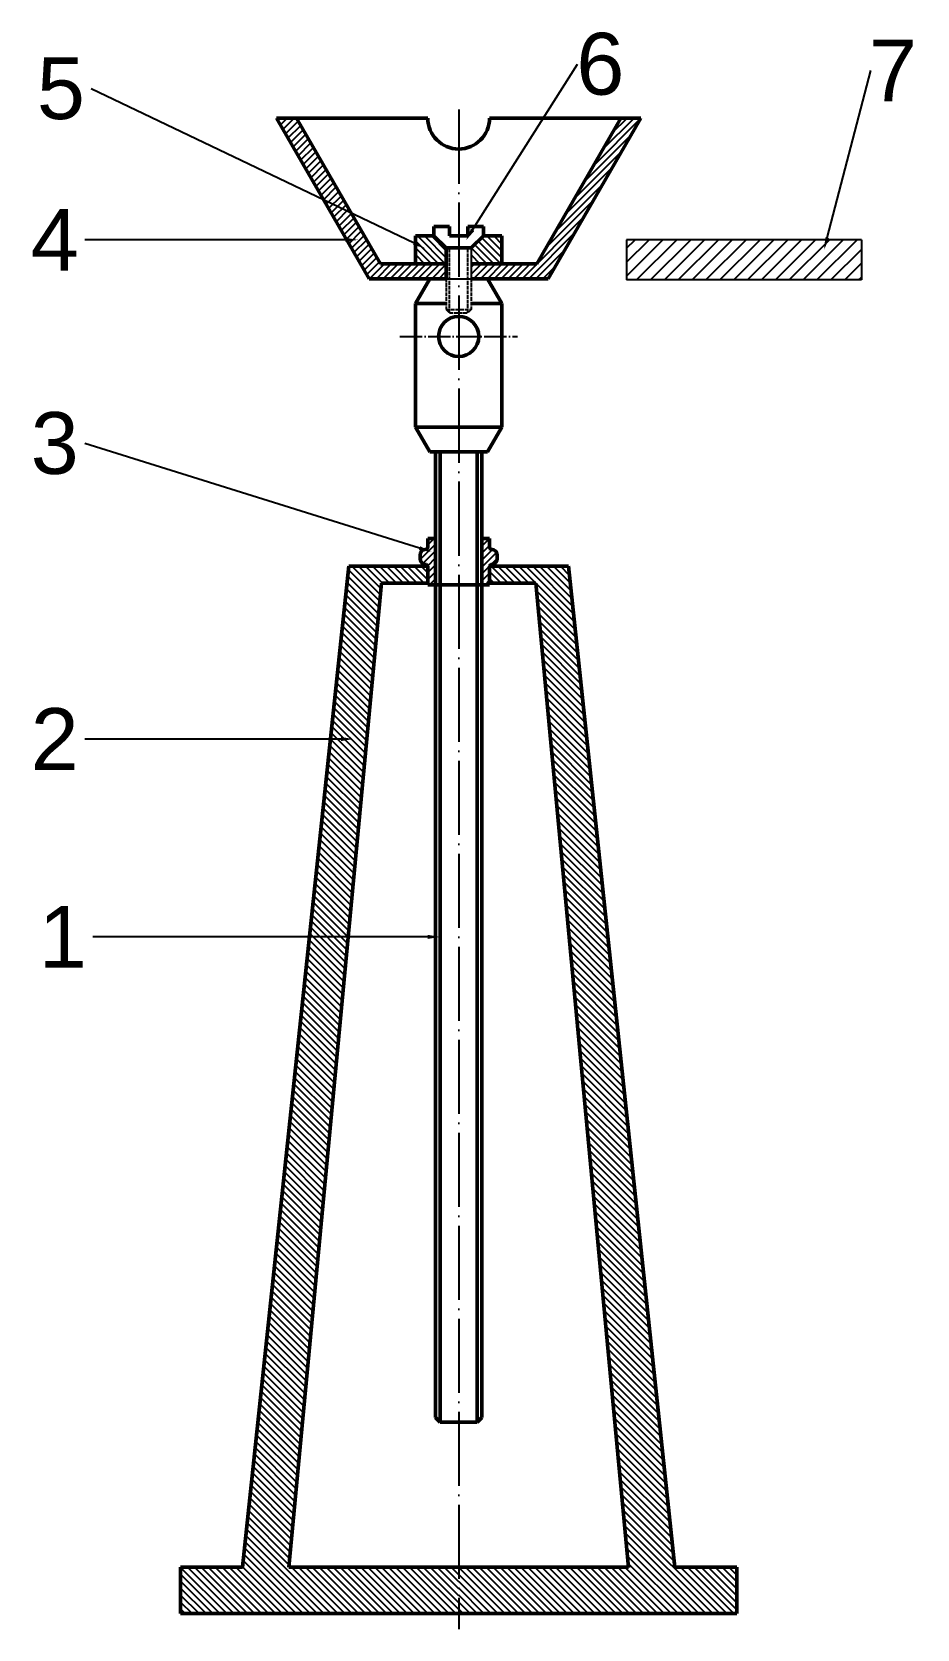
# Model space of a CAD drawing. Header units: millimetres. Extents: x 1170 to 8864, y 892 to 4301.
# Drawn here: x 1170 to 1457, y 3664 to 4181 of the extents above; entities that cross this region are included whole.
import ezdxf
from ezdxf import colors
from ezdxf.entities.mleader import LeaderData, LeaderLine
from ezdxf.math import Vec2, Vec3

# ---------------------------------------------------------------- set-up
doc = ezdxf.new("R2010")
doc.units = ezdxf.units.MM
doc.linetypes.add('ACAD_ISO02W100', pattern=[15, 12, -3])
doc.linetypes.add('ACAD_ISO04W100', pattern=[30, 24, -3, 0, -3])
doc.styles.get("Standard").update_dxf_attribs({"font": 'arial.ttf'})
pattern_1 = [(45, (-2184.7169, 2928.6473), (-1.122532, 1.122532), [])]
pattern_2 = [(135, (-2184.7169, 2931.3984), (-1.122532, -1.122532), [])]

msp = doc.modelspace()

# ---------------------------------------------------------------- hatches: boundary and pattern name
h = msp.add_hatch()
h.set_pattern_fill('ANSI31', color=256, scale=0.5)
h.set_pattern_definition(pattern_1)
h.paths.add_polyline_path([(1279.452, 4100.721), (1304.452, 4100.721), (1304.452, 4105.562), (1283.169, 4105.562), (1255.964, 4152.682), (1249.452, 4152.682)])
h = msp.add_hatch()
h.set_pattern_fill('ANSI31', color=256, scale=0.5)
h.set_pattern_definition(pattern_1)
h.paths.add_polyline_path([(1337.452, 4100.721), (1367.452, 4152.682), (1360.94, 4152.682), (1333.735, 4105.562), (1312.452, 4105.562), (1312.452, 4100.721)])
h = msp.add_hatch()
h.set_pattern_fill('ANSI31', color=256, scale=0.5, angle=90)
h.set_pattern_definition(pattern_2)
h.paths.add_polyline_path([(1304.452, 4105.562), (1304.452, 4110.721), (1300.452, 4114.562), (1294.452, 4114.562), (1294.452, 4105.562)])
h.paths.add_polyline_path([(1322.452, 4114.562), (1316.452, 4114.562), (1312.452, 4110.721), (1312.452, 4105.562), (1322.452, 4105.562)])
h = msp.add_hatch()
h.set_pattern_fill('ANSI31', color=256)
h.set_pattern_definition([(45, (-2144.3735, 2956.2038), (-2.245064, 2.245064), [])])
h.paths.add_polyline_path([(1438.795, 4113.329), (1362.796, 4113.329), (1362.796, 4106.829), (1438.795, 4106.829)])
h.paths.add_polyline_path([(1438.795, 4106.829), (1362.796, 4106.829), (1362.796, 4100.329), (1438.795, 4100.329)])
h = msp.add_hatch()
h.set_pattern_fill('ANSI31', color=256, scale=0.5)
h.set_pattern_definition([(45, (-2184.7169, 2931.3984), (-1.122532, 1.122532), [])])
h.paths.add_polyline_path([(1300.952, 4016.683), (1298.452, 4016.683), (1298.452, 4013.683, -0.4142136), (1297.952, 4013.183, 0.4142136), (1295.952, 4011.183), (1295.952, 4010.183, 0.4142136), (1297.952, 4008.183, -0.3912447), (1298.45, 4007.722), (1298.452, 4002.683), (1298.452, 4001.683), (1300.952, 4001.683)])
h.paths.add_polyline_path([(1318.952, 4013.183, -0.4142136), (1318.452, 4013.683), (1318.452, 4016.683), (1315.952, 4016.683), (1315.952, 4001.683), (1318.452, 4001.683), (1318.452, 4007.683, -0.4142136), (1318.952, 4008.183, 0.4142136), (1320.952, 4010.183), (1320.952, 4011.183, 0.4142136)])
h = msp.add_hatch()
h.set_pattern_fill('ANSI31', color=256, scale=0.5, angle=90)
h.set_pattern_definition([(135, (-2471.7826, 2930.9379), (-1.122532, -1.122532), [])])
h.paths.add_polyline_path([(1283.45, 4002.222), (1298.45, 4002.222), (1298.45, 4007.722), (1272.95, 4007.722), (1238.45, 3683.726), (1253.45, 3683.726)])
h.paths.add_polyline_path([(1253.45, 3683.726), (1238.45, 3683.726), (1218.45, 3683.726), (1218.45, 3668.726), (1233.45, 3668.726), (1308.45, 3668.726), (1308.45, 3683.726)])
h = msp.add_hatch()
h.set_pattern_fill('ANSI31', color=256, scale=0.5, angle=90)
h.set_pattern_definition(pattern_2)
h.paths.add_polyline_path([(1398.454, 3683.726), (1378.448, 3683.726), (1343.952, 4007.683), (1341.663, 4007.683), (1318.452, 4007.683), (1318.452, 4002.183), (1333.452, 4002.183), (1363.448, 3683.726), (1308.454, 3683.726), (1308.454, 3668.726), (1383.454, 3668.726), (1398.454, 3668.726)])

# ---------------------------------------------------------------- linework, layer by layer
at = {"linetype": 'ACAD_ISO04W100'}
msp.add_line((1308.452, 4155.433), (1308.454, 3663.726), dxfattribs=at)
at = {"lineweight": 50}
for p, q in [((1279.452, 4100.721), (1249.452, 4152.682)), ((1249.452, 4152.682), (1255.964, 4152.682)), ((1283.169, 4105.562), (1255.964, 4152.682)), ((1255.964, 4152.682), (1298.452, 4152.682)), ((1318.452, 4152.682), (1360.94, 4152.682)), ((1333.735, 4105.562), (1360.94, 4152.682)), ((1337.452, 4100.721), (1367.452, 4152.682)), ((1360.94, 4152.682), (1367.452, 4152.682)), ((1294.452, 4114.562), (1294.452, 4105.562)), ((1294.452, 4114.562), (1300.452, 4114.562)), ((1300.452, 4114.562), (1300.452, 4117.562)), ((1300.452, 4117.562), (1305.452, 4117.562)), ((1304.452, 4110.721), (1300.452, 4114.562)), ((1305.452, 4117.562), (1305.452, 4114.562)), ((1305.452, 4114.562), (1308.452, 4114.562)), ((1308.452, 4114.562), (1311.452, 4114.562)), ((1311.452, 4114.562), (1311.452, 4117.562)), ((1311.452, 4117.562), (1316.452, 4117.562)), ((1312.452, 4110.721), (1316.452, 4114.562)), ((1316.452, 4117.562), (1316.452, 4114.562)), ((1322.452, 4114.562), (1316.452, 4114.562)), ((1322.452, 4105.562), (1322.452, 4114.562)), ((1308.452, 4110.721), (1304.452, 4110.721)), ((1304.452, 4110.721), (1304.452, 4100.721)), ((1308.452, 4110.721), (1312.452, 4110.721)), ((1304.452, 4105.562), (1283.169, 4105.562)), ((1312.452, 4105.562), (1333.735, 4105.562)), ((1304.452, 4100.721), (1279.452, 4100.721)), ((1294.452, 4092.721), (1299.071, 4100.721)), ((1312.452, 4100.721), (1337.452, 4100.721)), ((1322.452, 4092.721), (1317.833, 4100.721)), ((1294.452, 4092.721), (1294.452, 4052.721)), ((1294.452, 4092.721), (1304.452, 4092.721)), ((1312.452, 4092.721), (1322.452, 4092.721)), ((1322.452, 4052.721), (1322.452, 4092.721)), ((1294.452, 4052.721), (1299.071, 4044.721)), ((1294.452, 4052.721), (1322.452, 4052.721)), ((1322.452, 4052.721), (1317.833, 4044.721)), ((1299.071, 4044.721), (1317.833, 4044.721)), ((1300.952, 4044.721), (1300.952, 3732.221)), ((1302.452, 4044.721), (1302.452, 3730.721)), ((1314.452, 4044.721), (1314.452, 3730.721)), ((1315.952, 4044.721), (1315.952, 3732.218)), ((1300.952, 4016.683), (1298.452, 4016.683)), ((1315.952, 4016.683), (1315.952, 4001.683)), ((1315.952, 4016.683), (1318.452, 4016.683)), ((1295.952, 4011.183), (1295.952, 4010.183)), ((1320.952, 4011.183), (1320.952, 4010.183)), ((1272.95, 4007.722), (1238.45, 3683.726)), ((1298.45, 4007.722), (1272.95, 4007.722)), ((1298.45, 4002.222), (1298.45, 4007.722)), ((1318.452, 4001.683), (1318.452, 4007.683)), ((1318.452, 4007.683), (1343.952, 4007.683)), ((1343.952, 4007.683), (1378.452, 3683.687)), ((1283.45, 4002.222), (1253.45, 3683.726)), ((1298.45, 4002.222), (1283.45, 4002.222)), ((1315.952, 4001.683), (1300.952, 4001.683)), ((1318.452, 4002.183), (1333.452, 4002.183)), ((1333.452, 4002.183), (1363.452, 3683.687)), ((1302.452, 3730.721), (1300.952, 3732.221)), ((1314.455, 3730.721), (1315.955, 3732.221)), ((1314.455, 3730.721), (1302.452, 3730.721)), ((1218.45, 3668.726), (1218.45, 3683.726)), ((1218.45, 3683.726), (1238.45, 3683.726)), ((1253.45, 3683.726), (1308.45, 3683.726)), ((1363.454, 3683.726), (1308.454, 3683.726)), ((1398.454, 3683.726), (1378.454, 3683.726)), ((1398.454, 3668.726), (1398.454, 3683.726)), ((1233.45, 3668.726), (1218.45, 3668.726)), ((1308.45, 3668.726), (1233.45, 3668.726)), ((1308.454, 3668.726), (1383.454, 3668.726)), ((1383.454, 3668.726), (1398.454, 3668.726))]:
    msp.add_line(p, q, dxfattribs=at)
at = {"color": 0, "linetype": 'ACAD_ISO02W100', "ltscale": 0.1}
for p, q in [((1305.452, 4089.721), (1305.452, 4110.721)), ((1311.452, 4089.721), (1311.452, 4110.721)), ((1304.452, 4100.721), (1304.452, 4090.721)), ((1312.452, 4100.721), (1312.452, 4090.721)), ((1304.452, 4090.721), (1305.452, 4089.721)), ((1304.452, 4090.721), (1312.452, 4090.721)), ((1305.452, 4089.721), (1311.452, 4089.721)), ((1312.452, 4090.721), (1311.452, 4089.721))]:
    msp.add_line(p, q, dxfattribs=at)
for p, q in [((1312.452, 4110.721), (1312.452, 4100.721)), ((1438.795, 4113.329), (1362.795, 4113.329)), ((1438.795, 4113.329), (1438.795, 4100.329)), ((1299.071, 4100.721), (1317.833, 4100.721)), ((1438.795, 4100.329), (1362.795, 4100.329)), ((1294.452, 4075.523), (1294.452, 4088.523)), ((1308.452, 4044.721), (1302.452, 4044.721)), ((1300.952, 4001.683), (1300.952, 4016.683)), ((1272.95, 4007.722), (1275.24, 4007.722)), ((1295.952, 4010.183), (1295.952, 4010.486)), ((1298.45, 4007.722), (1298.452, 4002.683)), ((1298.452, 4001.683), (1298.452, 4007.683)), ((1343.952, 4007.683), (1341.663, 4007.683))]:
    msp.add_line(p, q)
at = {"color": 0}
for p, q in [((1362.795, 4113.329), (1362.795, 4100.329)), ((1312.452, 4105.562), (1322.452, 4105.562))]:
    msp.add_line(p, q, dxfattribs=at)
at = {"linetype": 'ACAD_ISO04W100', "ltscale": 0.3}
msp.add_line((1289.452, 4082.023), (1327.452, 4082.023), dxfattribs=at)
at = {"lineweight": 50}
for points in [[(1298.452, 4016.683), (1298.452, 4013.683, -0.4142136), (1297.952, 4013.183), (1297.952, 4013.183)], [(1318.452, 4016.683), (1318.452, 4013.683, 0.4142136), (1318.952, 4013.183), (1318.952, 4013.183)]]:
    msp.add_lwpolyline(points, format="xyb", dxfattribs=at)
for points in [[(1298.452, 4001.683), (1300.952, 4001.683)], [(1318.452, 4001.683), (1315.952, 4001.683)]]:
    msp.add_lwpolyline(points, dxfattribs=at)
msp.add_circle((1308.452, 4082.023), 6.5, dxfattribs=at)
for centre, radius, start, end in [((1308.452, 4152.682), 10, 180, 0), ((1297.952, 4011.183), 2, 90, 180), ((1318.952, 4011.183), 2, 0, 90), ((1297.952, 4010.183), 2, 180, 270), ((1297.952, 4007.683), 0.5, 0, 90), ((1318.952, 4007.683), 0.5, 90, 180), ((1318.952, 4010.183), 2, 270, 0)]:
    msp.add_arc(centre, radius, start, end, dxfattribs=at)

# ---------------------------------------------------------------- leaders
at = {"color": 0}
ml = msp.add_multileader_mtext('Standard', dxfattribs=at)
ml.set_content('6')
ml.set_leader_properties()
ml.build(insert=Vec2(0, 0))
ml.multileader.update_dxf_attribs({"dogleg_length": 0})
ctx = ml.context
ctx.base_point, ctx.char_height, ctx.plane_origin = Vec3(1346.868, 4170.098), 20, Vec3(1306.767, 4097.998)
ctx.text_align_type = 2
notes = []
notes.append((ctx, [(0, (1, 1, 0), (1346.868, 4170.098), (1, 0), 0, [(0, [(1310.823, 4113.135)], 0, [])])]))
ctx.mtext.insert, ctx.mtext.alignment, ctx.mtext.flow_direction = Vec3(1362.074, 4180.268), 3, 5
ml = msp.add_multileader_mtext('Standard', dxfattribs=at)
ml.set_content('7')
ml.set_leader_properties()
ml.build(insert=Vec2(0, 0))
ml.multileader.update_dxf_attribs({"dogleg_length": 0})
ctx = ml.context
ctx.base_point, ctx.char_height, ctx.plane_origin = Vec3(1441.869, 4168.098), 20, Vec3(1426.735, 4110.083)
ctx.text_align_type = 2
notes.append((ctx, [(0, (1, 1, 0), (1441.869, 4168.098), (1, 0), 0, [(0, [(1426.735, 4110.083)], 0, [])])]))
ctx.mtext.insert, ctx.mtext.alignment, ctx.mtext.flow_direction = Vec3(1456.815, 4178.098), 3, 5
ml = msp.add_multileader_mtext('Standard', dxfattribs=at)
ml.set_content('5')
ml.set_leader_properties()
ml.build(insert=Vec2(0, 0))
ml.multileader.update_dxf_attribs({"dogleg_length": 0})
ctx = ml.context
ctx.base_point, ctx.char_height, ctx.plane_origin = Vec3(1172.213, 4162.205), 20, Vec3(1297.607, 4110.528)
ctx.text_align_type = 2
notes.append((ctx, [(0, (1, 1, 0), (1189.474, 4162.205), (-1, 0), 0, [(0, [(1297.607, 4110.528)], 0, [])])]))
ctx.mtext.insert, ctx.mtext.alignment, ctx.mtext.flow_direction = Vec3(1187.474, 4172.376), 3, 5
ml = msp.add_multileader_mtext('Standard', dxfattribs=at)
ml.set_content('4')
ml.set_leader_properties()
ml.build(insert=Vec2(0, 0))
ml.multileader.update_dxf_attribs({"dogleg_length": 0})
ctx = ml.context
ctx.base_point, ctx.char_height, ctx.plane_origin = Vec3(1169.64, 4113.29), 20, Vec3(1275.819, 4113.29)
ctx.text_align_type = 2
notes.append((ctx, [(0, (1, 1, 0), (1187.474, 4113.29), (-1, 0), 0, [(0, [(1275.819, 4113.29)], 0, [])])]))
ctx.mtext.insert, ctx.mtext.alignment, ctx.mtext.flow_direction = Vec3(1185.474, 4123.29), 3, 5
ml = msp.add_multileader_mtext('Standard', dxfattribs=at)
ml.set_content('3')
ml.set_leader_properties()
ml.build(insert=Vec2(0, 0))
ml.multileader.update_dxf_attribs({"dogleg_length": 0})
ctx = ml.context
ctx.base_point, ctx.char_height, ctx.plane_origin = Vec3(1170.377, 4047.369), 20, Vec3(1299.598, 4012.314)
ctx.text_align_type = 2
notes.append((ctx, [(0, (1, 1, 0), (1187.474, 4047.369), (-1, 0), 0, [(0, [(1299.598, 4012.314)], 0, [])])]))
ctx.mtext.insert, ctx.mtext.alignment, ctx.mtext.flow_direction = Vec3(1185.474, 4057.546), 3, 5
ml = msp.add_multileader_mtext('Standard', dxfattribs=at)
ml.set_content('2')
ml.set_leader_properties()
ml.build(insert=Vec2(0, 0))
ml.multileader.update_dxf_attribs({"dogleg_length": 0})
ctx = ml.context
ctx.base_point, ctx.char_height, ctx.plane_origin = Vec3(1170.227, 3951.74), 20, Vec3(1274.399, 3951.74)
ctx.text_align_type = 2
notes.append((ctx, [(0, (1, 1, 0), (1187.474, 3951.74), (-1, 0), 0, [(0, [(1274.399, 3951.74)], 0, [])])]))
ctx.mtext.insert, ctx.mtext.alignment, ctx.mtext.flow_direction = Vec3(1185.474, 3961.74), 3, 5
ml = msp.add_multileader_mtext('Standard', dxfattribs=at)
ml.set_content('1')
ml.set_leader_properties()
ml.build(insert=Vec2(0, 0))
ml.multileader.update_dxf_attribs({"dogleg_length": 0})
ctx = ml.context
ctx.base_point, ctx.char_height, ctx.plane_origin = Vec3(1178.724, 3887.721), 20, Vec3(1302.452, 3887.721)
ctx.text_align_type = 2
notes.append((ctx, [(0, (1, 1, 0), (1190.091, 3887.721), (-1, 0), 0, [(0, [(1302.452, 3887.721)], 0, [])])]))
ctx.mtext.insert, ctx.mtext.alignment, ctx.mtext.flow_direction = Vec3(1188.091, 3897.721), 3, 5
for ctx, leaders in notes:
    for number, flags, end, landing, length, lines in leaders:
        leader = LeaderData()
        leader.index, (leader.has_last_leader_line, leader.has_dogleg_vector, leader.attachment_direction) = number, flags
        leader.last_leader_point, leader.dogleg_vector, leader.dogleg_length = Vec3(end), Vec3(landing), length
        for number, points, colour, breaks in lines:
            line = LeaderLine()
            line.index, line.vertices, line.color, line.breaks = number, Vec3.list(points), colors.encode_raw_color(colour), breaks
            leader.lines.append(line)
        ctx.leaders.append(leader)

doc.saveas('drawing.dxf')
